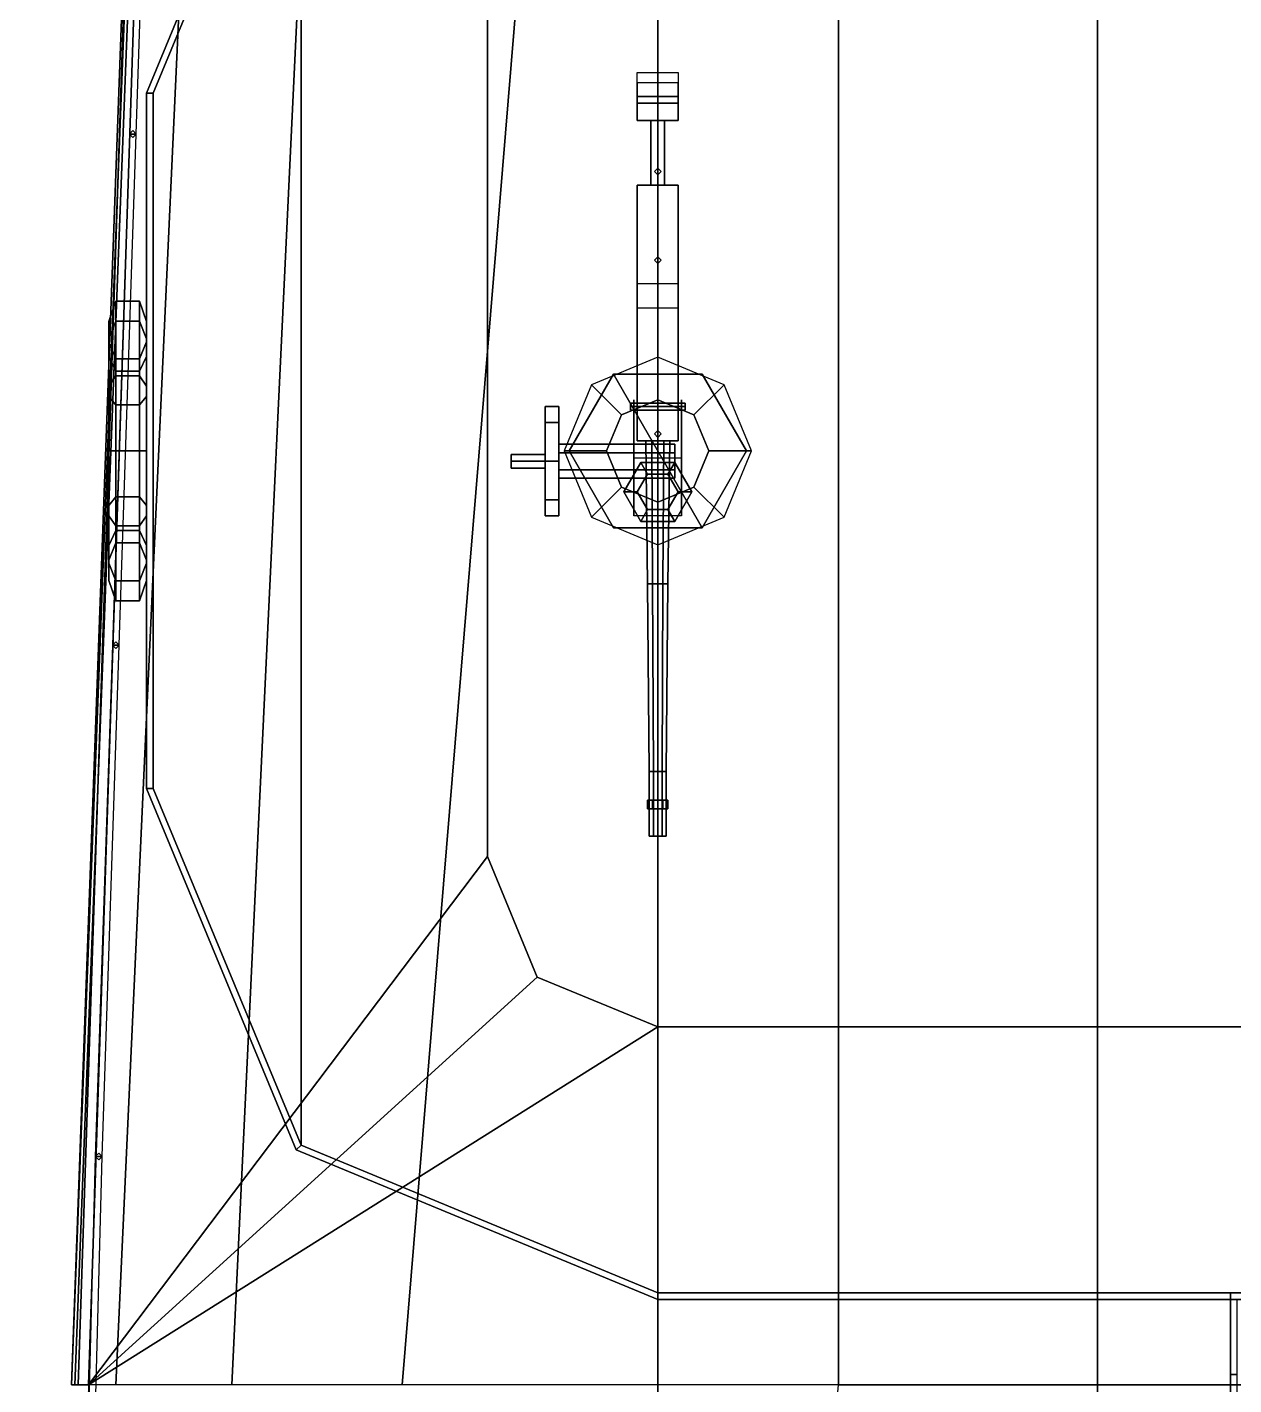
# Model space of a CAD drawing. Header units: millimetres. Extents: x -4 to 4, y -37.4 to 54.3.
# Drawn here: x -3.85 to -0.31, y 18.83 to 22.813 of the extents above; entities that cross this region are included whole.
import ezdxf

# ---------------------------------------------------------------- set-up
doc = ezdxf.new("R2010")
doc.units = ezdxf.units.MM
for name, color, linetype in [('gun', 1, 'Continuous'), ('lifebuoys', 1, 'Continuous'), ('railing', 6, 'Continuous'), ('sleeve', 5, 'Continuous'), ('superstructure', 3, 'Continuous'), ('turret', 2, 'Continuous')]:
    doc.layers.add(name, color=color, linetype=linetype)

msp = doc.modelspace()

# ---------------------------------------------------------------- linework, layer by layer
for points in [[(-3.5, 24.28), (-3.71, 18.83), (-3.72, 18.83, 0.61), (-3.51, 24.28, 0.61)], [(-3.51, 24.28, 0.61), (-3.72, 18.83, 0.61), (-3.72, 18.83, 1.22), (-3.52, 24.28, 1.22)], [(-3.52, 24.28, 1.22), (-3.72, 18.83, 1.22), (-3.7, 18.83, 1.65), (-3.52, 24.28, 1.65)], [(-3.34, 24.28, -0.61), (-3.59, 18.83, -0.61), (-3.71, 18.83), (-3.5, 24.28)], [(-3.52, 24.28, 1.65), (-3.7, 18.83, 1.65), (-3.67, 18.83, 1.71), (-3.49, 24.28, 1.71)], [(-2.99, 24.28, -0.97), (-3.25, 18.83, -1.23), (-3.59, 18.83, -0.61), (-3.34, 24.28, -0.61)], [(-2.3, 24.28, -1.36), (-2.75, 18.83, -1.58), (-3.25, 18.83, -1.23), (-2.99, 24.28, -0.97)], [(-1.47, 24.28, -1.64), (-1.47, 18.83, -2.05), (-2.75, 18.83, -1.58), (-2.3, 24.28, -1.36)], [(-0.71, 24.28, -1.81), (-0.71, 18.83, -2.23), (-1.47, 18.83, -2.05), (-1.47, 24.28, -1.64)], [(0, 24.28, -1.95), (0, 18.83, -2.38), (-0.71, 18.83, -2.23), (-0.71, 24.28, -1.81)], [(-1.47, 18.83, -2.05), (-0.71, 18.83, -2.23), (-0.71, 11.49, -2.42), (-2.15, 11.49, -2.05)], [(-0.71, 18.83, -2.23), (0, 18.83, -2.38), (0, 11.49, -2.62), (-0.71, 11.49, -2.42)]]:
    msp.add_3dface(points)
at = {"layer": 'gun'}
for points in [[(-2.015, 21.18, 5.334), (-2.03, 21.18, 5.36), (-2.035, 21.6, 5.36), (-2.0175, 21.6, 5.3297)], [(-2.03, 21.18, 5.36), (-2.015, 21.18, 5.386), (-2.0175, 21.6, 5.3903), (-2.035, 21.6, 5.36)], [(-1.985, 21.18, 5.334), (-2.015, 21.18, 5.334), (-2.0175, 21.6, 5.3297), (-1.9825, 21.6, 5.3297)], [(-2.015, 21.18, 5.386), (-1.985, 21.18, 5.386), (-1.9825, 21.6, 5.3903), (-2.0175, 21.6, 5.3903)], [(-1.97, 21.18, 5.36), (-1.985, 21.18, 5.334), (-1.9825, 21.6, 5.3297), (-1.965, 21.6, 5.36)], [(-1.985, 21.18, 5.386), (-1.97, 21.18, 5.36), (-1.965, 21.6, 5.36), (-1.9825, 21.6, 5.3903)], [(-2.015, 21.18, 5.386), (-2.03, 21.18, 5.36), (-2.025, 20.63, 5.36), (-2.0125, 20.63, 5.3817)], [(-2.03, 21.18, 5.36), (-2.015, 21.18, 5.334), (-2.0125, 20.63, 5.3383), (-2.025, 20.63, 5.36)], [(-1.985, 21.18, 5.386), (-2.015, 21.18, 5.386), (-2.0125, 20.63, 5.3817), (-1.9875, 20.63, 5.3817)], [(-2.015, 21.18, 5.334), (-1.985, 21.18, 5.334), (-1.9875, 20.63, 5.3383), (-2.0125, 20.63, 5.3383)], [(-1.97, 21.18, 5.36), (-1.985, 21.18, 5.386), (-1.9875, 20.63, 5.3817), (-1.975, 20.63, 5.36)], [(-1.985, 21.18, 5.334), (-1.97, 21.18, 5.36), (-1.975, 20.63, 5.36), (-1.9875, 20.63, 5.3383)], [(-2.0125, 20.44, 5.3383), (-2.025, 20.44, 5.36), (-2.025, 20.63, 5.36), (-2.0125, 20.63, 5.3383)], [(-2.025, 20.44, 5.36), (-2.0125, 20.44, 5.3817), (-2.0125, 20.63, 5.3817), (-2.025, 20.63, 5.36)], [(-1.9875, 20.44, 5.3383), (-2.0125, 20.44, 5.3383), (-2.0125, 20.63, 5.3383), (-1.9875, 20.63, 5.3383)], [(-2.0125, 20.44, 5.3817), (-1.9875, 20.44, 5.3817), (-1.9875, 20.63, 5.3817), (-2.0125, 20.63, 5.3817)], [(-1.975, 20.44, 5.36), (-1.9875, 20.44, 5.3383), (-1.9875, 20.63, 5.3383), (-1.975, 20.63, 5.36)], [(-1.9875, 20.44, 5.3817), (-1.975, 20.44, 5.36), (-1.975, 20.63, 5.36), (-1.9875, 20.63, 5.3817)], [(-2.03, 20.545, 5.36), (-1.97, 20.545, 5.36), (-1.985, 20.545, 5.334), (-2.015, 20.545, 5.334)], [(-2.015, 20.545, 5.386), (-1.985, 20.545, 5.386), (-1.97, 20.545, 5.36), (-2.03, 20.545, 5.36)], [(-2.015, 20.52, 5.334), (-2.03, 20.52, 5.36), (-2.03, 20.545, 5.36), (-2.015, 20.545, 5.334)], [(-2.03, 20.52, 5.36), (-2.015, 20.52, 5.386), (-2.015, 20.545, 5.386), (-2.03, 20.545, 5.36)], [(-2.03, 20.52, 5.36), (-1.97, 20.52, 5.36), (-1.985, 20.52, 5.386), (-2.015, 20.52, 5.386)], [(-2.015, 20.52, 5.334), (-1.985, 20.52, 5.334), (-1.97, 20.52, 5.36), (-2.03, 20.52, 5.36)], [(-1.985, 20.52, 5.334), (-2.015, 20.52, 5.334), (-2.015, 20.545, 5.334), (-1.985, 20.545, 5.334)], [(-2.015, 20.52, 5.386), (-1.985, 20.52, 5.386), (-1.985, 20.545, 5.386), (-2.015, 20.545, 5.386)], [(-1.97, 20.52, 5.36), (-1.985, 20.52, 5.334), (-1.985, 20.545, 5.334), (-1.97, 20.545, 5.36)], [(-1.985, 20.52, 5.386), (-1.97, 20.52, 5.36), (-1.97, 20.545, 5.36), (-1.985, 20.545, 5.386)], [(-2.0125, 20.44, 5.3383), (-1.9875, 20.44, 5.3383), (-1.975, 20.44, 5.36), (-2.025, 20.44, 5.36)], [(-2.025, 20.44, 5.36), (-1.975, 20.44, 5.36), (-1.9875, 20.44, 5.3817), (-2.0125, 20.44, 5.3817)]]:
    msp.add_3dface(points, dxfattribs=at)
at = {"layer": 'lifebuoys'}
for points in [[(-3.61, 21.95, 4.66), (-3.61, 21.8991, 4.85), (-3.59, 21.9511, 4.88), (-3.59, 22.01, 4.66)], [(-3.61, 21.8991, 4.47), (-3.61, 21.95, 4.66), (-3.59, 22.01, 4.66), (-3.59, 21.9511, 4.44)], [(-3.59, 22.01, 4.66), (-3.59, 21.9511, 4.88), (-3.52, 21.9511, 4.88), (-3.52, 22.01, 4.66)], [(-3.59, 21.9511, 4.44), (-3.59, 22.01, 4.66), (-3.52, 22.01, 4.66), (-3.52, 21.9511, 4.44)], [(-3.5, 21.8991, 4.85), (-3.5, 21.95, 4.66), (-3.52, 22.01, 4.66), (-3.52, 21.9511, 4.88)], [(-3.5, 21.95, 4.66), (-3.5, 21.8991, 4.47), (-3.52, 21.9511, 4.44), (-3.52, 22.01, 4.66)], [(-3.61, 21.76, 4.3309), (-3.61, 21.8991, 4.47), (-3.59, 21.9511, 4.44), (-3.59, 21.79, 4.2789)], [(-3.61, 21.8991, 4.85), (-3.61, 21.76, 4.9891), (-3.59, 21.79, 5.0411), (-3.59, 21.9511, 4.88)], [(-3.61, 21.89, 4.66), (-3.61, 21.8471, 4.82), (-3.61, 21.8991, 4.85), (-3.61, 21.95, 4.66)], [(-3.61, 21.8471, 4.5), (-3.61, 21.89, 4.66), (-3.61, 21.95, 4.66), (-3.61, 21.8991, 4.47)], [(-3.59, 21.79, 4.2789), (-3.59, 21.9511, 4.44), (-3.52, 21.9511, 4.44), (-3.52, 21.79, 4.2789)], [(-3.59, 21.9511, 4.88), (-3.59, 21.79, 5.0411), (-3.52, 21.79, 5.0411), (-3.52, 21.9511, 4.88)], [(-3.5, 21.8991, 4.47), (-3.5, 21.76, 4.3309), (-3.52, 21.79, 4.2789), (-3.52, 21.9511, 4.44)], [(-3.5, 21.76, 4.9891), (-3.5, 21.8991, 4.85), (-3.52, 21.9511, 4.88), (-3.52, 21.79, 5.0411)], [(-3.5, 21.8471, 4.82), (-3.5, 21.89, 4.66), (-3.5, 21.95, 4.66), (-3.5, 21.8991, 4.85)], [(-3.5, 21.89, 4.66), (-3.5, 21.8471, 4.5), (-3.5, 21.8991, 4.47), (-3.5, 21.95, 4.66)], [(-3.61, 21.73, 4.3829), (-3.61, 21.8471, 4.5), (-3.61, 21.8991, 4.47), (-3.61, 21.76, 4.3309)], [(-3.61, 21.8471, 4.82), (-3.61, 21.73, 4.9371), (-3.61, 21.76, 4.9891), (-3.61, 21.8991, 4.85)], [(-3.59, 21.84, 4.66), (-3.59, 21.8038, 4.795), (-3.61, 21.8471, 4.82), (-3.61, 21.89, 4.66)], [(-3.59, 21.8038, 4.525), (-3.59, 21.84, 4.66), (-3.61, 21.89, 4.66), (-3.61, 21.8471, 4.5)], [(-3.52, 21.8038, 4.795), (-3.52, 21.84, 4.66), (-3.5, 21.89, 4.66), (-3.5, 21.8471, 4.82)], [(-3.52, 21.84, 4.66), (-3.52, 21.8038, 4.525), (-3.5, 21.8471, 4.5), (-3.5, 21.89, 4.66)], [(-3.5, 21.8471, 4.5), (-3.5, 21.73, 4.3829), (-3.5, 21.76, 4.3309), (-3.5, 21.8991, 4.47)], [(-3.5, 21.73, 4.9371), (-3.5, 21.8471, 4.82), (-3.5, 21.8991, 4.85), (-3.5, 21.76, 4.9891)], [(-3.59, 21.705, 4.4262), (-3.59, 21.8038, 4.525), (-3.61, 21.8471, 4.5), (-3.61, 21.73, 4.3829)], [(-3.59, 21.8038, 4.795), (-3.59, 21.705, 4.8938), (-3.61, 21.73, 4.9371), (-3.61, 21.8471, 4.82)], [(-3.59, 21.8038, 4.795), (-3.59, 21.84, 4.66), (-3.52, 21.84, 4.66), (-3.52, 21.8038, 4.795)], [(-3.59, 21.84, 4.66), (-3.59, 21.8038, 4.525), (-3.52, 21.8038, 4.525), (-3.52, 21.84, 4.66)], [(-3.52, 21.8038, 4.525), (-3.52, 21.705, 4.4262), (-3.5, 21.73, 4.3829), (-3.5, 21.8471, 4.5)], [(-3.52, 21.705, 4.8938), (-3.52, 21.8038, 4.795), (-3.5, 21.8471, 4.82), (-3.5, 21.73, 4.9371)], [(-3.61, 21.57, 4.28), (-3.61, 21.76, 4.3309), (-3.59, 21.79, 4.2789), (-3.59, 21.57, 4.22)], [(-3.61, 21.76, 4.9891), (-3.61, 21.57, 5.04), (-3.59, 21.57, 5.1), (-3.59, 21.79, 5.0411)], [(-3.59, 21.8038, 4.525), (-3.59, 21.705, 4.4262), (-3.52, 21.705, 4.4262), (-3.52, 21.8038, 4.525)], [(-3.59, 21.705, 4.8938), (-3.59, 21.8038, 4.795), (-3.52, 21.8038, 4.795), (-3.52, 21.705, 4.8938)], [(-3.59, 21.57, 4.22), (-3.59, 21.79, 4.2789), (-3.52, 21.79, 4.2789), (-3.52, 21.57, 4.22)], [(-3.59, 21.79, 5.0411), (-3.59, 21.57, 5.1), (-3.52, 21.57, 5.1), (-3.52, 21.79, 5.0411)], [(-3.5, 21.76, 4.3309), (-3.5, 21.57, 4.28), (-3.52, 21.57, 4.22), (-3.52, 21.79, 4.2789)], [(-3.5, 21.57, 5.04), (-3.5, 21.76, 4.9891), (-3.52, 21.79, 5.0411), (-3.52, 21.57, 5.1)], [(-3.61, 21.57, 4.34), (-3.61, 21.73, 4.3829), (-3.61, 21.76, 4.3309), (-3.61, 21.57, 4.28)], [(-3.61, 21.73, 4.9371), (-3.61, 21.57, 4.98), (-3.61, 21.57, 5.04), (-3.61, 21.76, 4.9891)], [(-3.5, 21.73, 4.3829), (-3.5, 21.57, 4.34), (-3.5, 21.57, 4.28), (-3.5, 21.76, 4.3309)], [(-3.5, 21.57, 4.98), (-3.5, 21.73, 4.9371), (-3.5, 21.76, 4.9891), (-3.5, 21.57, 5.04)], [(-3.59, 21.57, 4.39), (-3.59, 21.705, 4.4262), (-3.61, 21.73, 4.3829), (-3.61, 21.57, 4.34)], [(-3.59, 21.705, 4.8938), (-3.59, 21.57, 4.93), (-3.61, 21.57, 4.98), (-3.61, 21.73, 4.9371)], [(-3.52, 21.705, 4.4262), (-3.52, 21.57, 4.39), (-3.5, 21.57, 4.34), (-3.5, 21.73, 4.3829)], [(-3.52, 21.57, 4.93), (-3.52, 21.705, 4.8938), (-3.5, 21.73, 4.9371), (-3.5, 21.57, 4.98)], [(-3.59, 21.705, 4.4262), (-3.59, 21.57, 4.39), (-3.52, 21.57, 4.39), (-3.52, 21.705, 4.4262)], [(-3.59, 21.57, 4.93), (-3.59, 21.705, 4.8938), (-3.52, 21.705, 4.8938), (-3.52, 21.57, 4.93)], [(-3.61, 21.38, 4.3309), (-3.61, 21.57, 4.28), (-3.59, 21.57, 4.22), (-3.59, 21.35, 4.2789)], [(-3.59, 21.435, 4.4262), (-3.59, 21.57, 4.39), (-3.61, 21.57, 4.34), (-3.61, 21.41, 4.3829)], [(-3.61, 21.41, 4.3829), (-3.61, 21.57, 4.34), (-3.61, 21.57, 4.28), (-3.61, 21.38, 4.3309)], [(-3.61, 21.57, 5.04), (-3.61, 21.38, 4.9891), (-3.59, 21.35, 5.0411), (-3.59, 21.57, 5.1)], [(-3.59, 21.57, 4.93), (-3.59, 21.435, 4.8938), (-3.61, 21.41, 4.9371), (-3.61, 21.57, 4.98)], [(-3.61, 21.57, 4.98), (-3.61, 21.41, 4.9371), (-3.61, 21.38, 4.9891), (-3.61, 21.57, 5.04)], [(-3.59, 21.35, 4.2789), (-3.59, 21.57, 4.22), (-3.52, 21.57, 4.22), (-3.52, 21.35, 4.2789)], [(-3.59, 21.57, 4.39), (-3.59, 21.435, 4.4262), (-3.52, 21.435, 4.4262), (-3.52, 21.57, 4.39)], [(-3.59, 21.57, 5.1), (-3.59, 21.35, 5.0411), (-3.52, 21.35, 5.0411), (-3.52, 21.57, 5.1)], [(-3.59, 21.435, 4.8938), (-3.59, 21.57, 4.93), (-3.52, 21.57, 4.93), (-3.52, 21.435, 4.8938)], [(-3.52, 21.57, 4.39), (-3.52, 21.435, 4.4262), (-3.5, 21.41, 4.3829), (-3.5, 21.57, 4.34)], [(-3.5, 21.57, 4.28), (-3.5, 21.38, 4.3309), (-3.52, 21.35, 4.2789), (-3.52, 21.57, 4.22)], [(-3.52, 21.435, 4.8938), (-3.52, 21.57, 4.93), (-3.5, 21.57, 4.98), (-3.5, 21.41, 4.9371)], [(-3.5, 21.38, 4.9891), (-3.5, 21.57, 5.04), (-3.52, 21.57, 5.1), (-3.52, 21.35, 5.0411)], [(-3.5, 21.57, 4.34), (-3.5, 21.41, 4.3829), (-3.5, 21.38, 4.3309), (-3.5, 21.57, 4.28)], [(-3.5, 21.41, 4.9371), (-3.5, 21.57, 4.98), (-3.5, 21.57, 5.04), (-3.5, 21.38, 4.9891)], [(-3.59, 21.3362, 4.525), (-3.59, 21.435, 4.4262), (-3.61, 21.41, 4.3829), (-3.61, 21.2929, 4.5)], [(-3.59, 21.435, 4.8938), (-3.59, 21.3362, 4.795), (-3.61, 21.2929, 4.82), (-3.61, 21.41, 4.9371)], [(-3.59, 21.435, 4.4262), (-3.59, 21.3362, 4.525), (-3.52, 21.3362, 4.525), (-3.52, 21.435, 4.4262)], [(-3.59, 21.3362, 4.795), (-3.59, 21.435, 4.8938), (-3.52, 21.435, 4.8938), (-3.52, 21.3362, 4.795)], [(-3.52, 21.435, 4.4262), (-3.52, 21.3362, 4.525), (-3.5, 21.2929, 4.5), (-3.5, 21.41, 4.3829)], [(-3.52, 21.3362, 4.795), (-3.52, 21.435, 4.8938), (-3.5, 21.41, 4.9371), (-3.5, 21.2929, 4.82)], [(-3.61, 21.2929, 4.5), (-3.61, 21.41, 4.3829), (-3.61, 21.38, 4.3309), (-3.61, 21.2409, 4.47)], [(-3.61, 21.41, 4.9371), (-3.61, 21.2929, 4.82), (-3.61, 21.2409, 4.85), (-3.61, 21.38, 4.9891)], [(-3.5, 21.41, 4.3829), (-3.5, 21.2929, 4.5), (-3.5, 21.2409, 4.47), (-3.5, 21.38, 4.3309)], [(-3.5, 21.2929, 4.82), (-3.5, 21.41, 4.9371), (-3.5, 21.38, 4.9891), (-3.5, 21.2409, 4.85)], [(-3.61, 21.2409, 4.47), (-3.61, 21.38, 4.3309), (-3.59, 21.35, 4.2789), (-3.59, 21.1889, 4.44)], [(-3.61, 21.38, 4.9891), (-3.61, 21.2409, 4.85), (-3.59, 21.1889, 4.88), (-3.59, 21.35, 5.0411)], [(-3.5, 21.38, 4.3309), (-3.5, 21.2409, 4.47), (-3.52, 21.1889, 4.44), (-3.52, 21.35, 4.2789)], [(-3.5, 21.2409, 4.85), (-3.5, 21.38, 4.9891), (-3.52, 21.35, 5.0411), (-3.52, 21.1889, 4.88)], [(-3.59, 21.3362, 4.795), (-3.59, 21.3, 4.66), (-3.61, 21.25, 4.66), (-3.61, 21.2929, 4.82)], [(-3.59, 21.3, 4.66), (-3.59, 21.3362, 4.525), (-3.61, 21.2929, 4.5), (-3.61, 21.25, 4.66)], [(-3.59, 21.1889, 4.44), (-3.59, 21.35, 4.2789), (-3.52, 21.35, 4.2789), (-3.52, 21.1889, 4.44)], [(-3.59, 21.35, 5.0411), (-3.59, 21.1889, 4.88), (-3.52, 21.1889, 4.88), (-3.52, 21.35, 5.0411)], [(-3.59, 21.3, 4.66), (-3.59, 21.3362, 4.795), (-3.52, 21.3362, 4.795), (-3.52, 21.3, 4.66)], [(-3.59, 21.3362, 4.525), (-3.59, 21.3, 4.66), (-3.52, 21.3, 4.66), (-3.52, 21.3362, 4.525)], [(-3.52, 21.3, 4.66), (-3.52, 21.3362, 4.795), (-3.5, 21.2929, 4.82), (-3.5, 21.25, 4.66)], [(-3.52, 21.3362, 4.525), (-3.52, 21.3, 4.66), (-3.5, 21.25, 4.66), (-3.5, 21.2929, 4.5)], [(-3.61, 21.2929, 4.82), (-3.61, 21.25, 4.66), (-3.61, 21.19, 4.66), (-3.61, 21.2409, 4.85)], [(-3.61, 21.25, 4.66), (-3.61, 21.2929, 4.5), (-3.61, 21.2409, 4.47), (-3.61, 21.19, 4.66)], [(-3.5, 21.25, 4.66), (-3.5, 21.2929, 4.82), (-3.5, 21.2409, 4.85), (-3.5, 21.19, 4.66)], [(-3.5, 21.2929, 4.5), (-3.5, 21.25, 4.66), (-3.5, 21.19, 4.66), (-3.5, 21.2409, 4.47)], [(-3.61, 21.2409, 4.85), (-3.61, 21.19, 4.66), (-3.59, 21.13, 4.66), (-3.59, 21.1889, 4.88)], [(-3.61, 21.19, 4.66), (-3.61, 21.2409, 4.47), (-3.59, 21.1889, 4.44), (-3.59, 21.13, 4.66)], [(-3.5, 21.19, 4.66), (-3.5, 21.2409, 4.85), (-3.52, 21.1889, 4.88), (-3.52, 21.13, 4.66)], [(-3.5, 21.2409, 4.47), (-3.5, 21.19, 4.66), (-3.52, 21.13, 4.66), (-3.52, 21.1889, 4.44)], [(-3.59, 21.1889, 4.88), (-3.59, 21.13, 4.66), (-3.52, 21.13, 4.66), (-3.52, 21.1889, 4.88)], [(-3.59, 21.13, 4.66), (-3.59, 21.1889, 4.44), (-3.52, 21.1889, 4.44), (-3.52, 21.13, 4.66)]]:
    msp.add_3dface(points, dxfattribs=at)
at = {"layer": 'railing'}
for points in [[(-3.53, 22.5, 2.71), (-3.48, 24, 2.71), (-3.5, 24, 2.71), (-3.55, 22.5, 2.71)], [(-3.53, 22.5, 2.21), (-3.48, 24, 2.21), (-3.5, 24, 2.21), (-3.55, 22.5, 2.21)], [(-3.54, 22.51, 1.71), (-3.55, 22.5, 1.71), (-3.55, 22.5, 2.71), (-3.54, 22.51, 2.71)], [(-3.53, 22.5, 1.71), (-3.54, 22.51, 1.71), (-3.54, 22.51, 2.71), (-3.53, 22.5, 2.71)], [(-3.58, 21, 2.71), (-3.53, 22.5, 2.71), (-3.55, 22.5, 2.71), (-3.6, 21, 2.71)], [(-3.58, 21, 2.21), (-3.53, 22.5, 2.21), (-3.55, 22.5, 2.21), (-3.6, 21, 2.21)], [(-3.55, 22.5, 1.71), (-3.54, 22.49, 1.71), (-3.54, 22.49, 2.71), (-3.55, 22.5, 2.71)], [(-3.54, 22.49, 1.71), (-3.53, 22.5, 1.71), (-3.53, 22.5, 2.71), (-3.54, 22.49, 2.71)], [(-3.63, 19.5, 2.71), (-3.58, 21, 2.71), (-3.6, 21, 2.71), (-3.65, 19.5, 2.71)], [(-3.63, 19.5, 2.21), (-3.58, 21, 2.21), (-3.6, 21, 2.21), (-3.65, 19.5, 2.21)], [(-3.59, 21.01, 1.71), (-3.6, 21, 1.71), (-3.6, 21, 2.71), (-3.59, 21.01, 2.71)], [(-3.6, 21, 1.71), (-3.59, 20.99, 1.71), (-3.59, 20.99, 2.71), (-3.6, 21, 2.71)], [(-3.58, 21, 1.71), (-3.59, 21.01, 1.71), (-3.59, 21.01, 2.71), (-3.58, 21, 2.71)], [(-3.59, 20.99, 1.71), (-3.58, 21, 1.71), (-3.58, 21, 2.71), (-3.59, 20.99, 2.71)], [(-3.67, 17.99, 2.71), (-3.63, 19.5, 2.71), (-3.65, 19.5, 2.71), (-3.69, 17.99, 2.71)], [(-3.67, 17.99, 2.21), (-3.63, 19.5, 2.21), (-3.65, 19.5, 2.21), (-3.69, 17.99, 2.21)], [(-3.64, 19.51, 1.71), (-3.65, 19.5, 1.71), (-3.65, 19.5, 2.71), (-3.64, 19.51, 2.71)], [(-3.65, 19.5, 1.71), (-3.64, 19.49, 1.71), (-3.64, 19.49, 2.71), (-3.65, 19.5, 2.71)], [(-3.63, 19.5, 1.71), (-3.64, 19.51, 1.71), (-3.64, 19.51, 2.71), (-3.63, 19.5, 2.71)], [(-3.64, 19.49, 1.71), (-3.63, 19.5, 1.71), (-3.63, 19.5, 2.71), (-3.64, 19.49, 2.71)]]:
    msp.add_3dface(points, dxfattribs=at)
at = {"layer": 'sleeve'}
for points in [[(-1.94, 22.68, 5.45), (-1.94, 22.61, 5.45), (-2.06, 22.61, 5.45), (-2.06, 22.68, 5.45)], [(-1.94, 22.59, 5.23), (-1.94, 22.65, 5.2), (-2.06, 22.65, 5.2), (-2.06, 22.59, 5.23)], [(-1.94, 22.61, 5.45), (-1.94, 22.54, 5.38), (-2.06, 22.54, 5.38), (-2.06, 22.61, 5.45)], [(-1.94, 22.54, 5.3), (-1.94, 22.59, 5.23), (-2.06, 22.59, 5.23), (-2.06, 22.54, 5.3)], [(-1.94, 22.54, 5.38), (-1.94, 22.54, 5.3), (-2.06, 22.54, 5.3), (-2.06, 22.54, 5.38)], [(-2, 22.35, 5.33), (-2.02, 22.35, 5.35), (-2.02, 22.54, 5.35), (-2, 22.54, 5.33)], [(-2.02, 22.35, 5.35), (-2, 22.35, 5.37), (-2, 22.54, 5.37), (-2.02, 22.54, 5.35)], [(-1.98, 22.35, 5.35), (-2, 22.35, 5.33), (-2, 22.54, 5.33), (-1.98, 22.54, 5.35)], [(-2, 22.35, 5.37), (-1.98, 22.35, 5.35), (-1.98, 22.54, 5.35), (-2, 22.54, 5.37)], [(-2, 22.38, 5.28), (-2.01, 22.39, 5.28), (-2, 22.4, 5.28), (-1.99, 22.39, 5.28)], [(-1.99, 22.39, 5.48), (-2, 22.4, 5.48), (-2.01, 22.39, 5.48), (-2, 22.38, 5.48)], [(-2, 22.4, 5.28), (-2.01, 22.39, 5.28), (-2.01, 22.39, 5.48), (-2, 22.4, 5.48)], [(-2.01, 22.39, 5.28), (-2, 22.38, 5.28), (-2, 22.38, 5.48), (-2.01, 22.39, 5.48)], [(-1.99, 22.39, 5.28), (-2, 22.4, 5.28), (-2, 22.4, 5.48), (-1.99, 22.39, 5.48)], [(-2, 22.38, 5.28), (-1.99, 22.39, 5.28), (-1.99, 22.39, 5.48), (-2, 22.38, 5.48)], [(-2.06, 21.69, 5.28), (-2.06, 22.35, 5.28), (-1.94, 22.35, 5.28), (-1.94, 21.69, 5.28)], [(-1.94, 21.69, 5.43), (-1.94, 22.35, 5.43), (-2.06, 22.35, 5.43), (-2.06, 21.69, 5.43)], [(-1.94, 22.35, 5.43), (-1.94, 22.35, 5.28), (-2.06, 22.35, 5.28), (-2.06, 22.35, 5.43)], [(-2.06, 22.35, 5.43), (-2.06, 22.35, 5.28), (-2.06, 21.69, 5.28), (-2.06, 21.69, 5.43)], [(-1.94, 21.69, 5.28), (-1.94, 22.35, 5.28), (-1.94, 22.35, 5.43), (-1.94, 21.69, 5.43)], [(-1.99, 22.13, 5.6), (-2, 22.14, 5.6), (-2.01, 22.13, 5.6), (-2, 22.12, 5.6)], [(-2, 22.14, 5.43), (-2.01, 22.13, 5.43), (-2.01, 22.13, 5.6), (-2, 22.14, 5.6)], [(-2.01, 22.13, 5.43), (-2, 22.12, 5.43), (-2, 22.12, 5.6), (-2.01, 22.13, 5.6)], [(-1.99, 22.13, 5.43), (-2, 22.14, 5.43), (-2, 22.14, 5.6), (-1.99, 22.13, 5.6)], [(-2, 22.12, 5.43), (-1.99, 22.13, 5.43), (-1.99, 22.13, 5.6), (-2, 22.12, 5.6)], [(-1.94, 21.99, 5.43), (-1.94, 22.06, 5.55), (-2.06, 22.06, 5.55), (-2.06, 21.99, 5.43)], [(-2.08, 21.7, 5.35), (-2.08, 21.69, 5.36), (-2.08, 21.7, 5.37), (-2.08, 21.71, 5.36)], [(-2.08, 21.7, 5.35), (-2.08, 21.71, 5.36), (-1.92, 21.71, 5.36), (-1.92, 21.7, 5.35)], [(-2.08, 21.71, 5.36), (-2.08, 21.7, 5.37), (-1.92, 21.7, 5.37), (-1.92, 21.71, 5.36)], [(-2.08, 21.69, 5.36), (-2.08, 21.7, 5.35), (-1.92, 21.7, 5.35), (-1.92, 21.69, 5.36)], [(-2.08, 21.7, 5.37), (-2.08, 21.69, 5.36), (-1.92, 21.69, 5.36), (-1.92, 21.7, 5.37)], [(-2.06, 21.6, 5.33), (-2.06, 21.69, 5.28), (-1.94, 21.69, 5.28), (-1.94, 21.6, 5.33)], [(-2.06, 21.69, 5.43), (-2.06, 21.69, 5.28), (-2.06, 21.6, 5.33), (-2.06, 21.6, 5.39)], [(-1.94, 21.6, 5.39), (-1.94, 21.69, 5.43), (-2.06, 21.69, 5.43), (-2.06, 21.6, 5.39)], [(-1.94, 21.6, 5.33), (-1.94, 21.69, 5.28), (-1.94, 21.69, 5.43), (-1.94, 21.6, 5.39)], [(-1.92, 21.71, 5.36), (-1.92, 21.7, 5.37), (-1.92, 21.69, 5.36), (-1.92, 21.7, 5.35)], [(-2.06, 21.6, 5.39), (-2.06, 21.6, 5.33), (-1.94, 21.6, 5.33), (-1.94, 21.6, 5.39)], [(-1.99, 21.62, 5.53), (-2, 21.63, 5.53), (-2.01, 21.62, 5.53), (-2, 21.61, 5.53)], [(-2, 21.63, 5.4), (-2.01, 21.62, 5.39), (-2.01, 21.62, 5.53), (-2, 21.63, 5.53)], [(-2.01, 21.62, 5.39), (-2, 21.61, 5.39), (-2, 21.61, 5.53), (-2.01, 21.62, 5.53)], [(-1.99, 21.62, 5.39), (-2, 21.63, 5.4), (-2, 21.63, 5.53), (-1.99, 21.62, 5.53)], [(-2, 21.61, 5.39), (-1.99, 21.62, 5.39), (-1.99, 21.62, 5.53), (-2, 21.61, 5.53)]]:
    msp.add_3dface(points, dxfattribs=at)
at = {"layer": 'superstructure'}
for points in [[(-3.49, 24.28, 1.71), (-3.67, 18.83, 1.71), (-2.5, 20.38, 1.71), (-2.5, 22.98, 1.71)], [(-2, 19.1, 4.11), (-2, 24.1, 4.11), (-3.0465, 23.6665, 4.11), (-3.0465, 19.5335, 4.11)], [(2, 19.1, 4.11), (2, 24.1, 4.11), (-2, 24.1, 4.11), (-2, 19.1, 4.11)], [(-3.0607, 23.6807, 4.09), (-3.5, 22.62, 4.09), (-3.5, 22.62, 5.27), (-3.0607, 23.6807, 5.27)], [(-3.0607, 23.6807, 5.27), (-3.5, 22.62, 5.27), (-3.48, 22.62, 5.27), (-3.0465, 23.6665, 5.27)], [(-3.48, 22.62, 4.11), (-3.0465, 23.6665, 4.11), (-3.0465, 23.6665, 5.27), (-3.48, 22.62, 5.27)], [(-3.0465, 19.5335, 4.11), (-3.0465, 23.6665, 4.11), (-3.48, 22.62, 4.11), (-3.48, 20.58, 4.11)], [(-2.5, 22.98, 1.71), (-2.5, 20.38, 1.71), (-2.5, 20.38, 4.09), (-2.5, 22.98, 4.09)], [(-3.5, 22.62, 4.09), (-3.5, 20.58, 4.09), (-3.5, 20.58, 5.27), (-3.5, 22.62, 5.27)], [(-3.5, 22.62, 5.27), (-3.5, 20.58, 5.27), (-3.48, 20.58, 5.27), (-3.48, 22.62, 5.27)], [(-3.48, 20.58, 4.11), (-3.48, 22.62, 4.11), (-3.48, 22.62, 5.27), (-3.48, 20.58, 5.27)], [(-2, 21.845, 4.11), (-2.1945, 21.7645, 4.11), (-2.1061, 21.6761, 4.94), (-2, 21.72, 4.94)], [(-1.8055, 21.7645, 4.11), (-2, 21.845, 4.11), (-2, 21.72, 4.94), (-1.8939, 21.6761, 4.94)], [(-2.1945, 21.7645, 4.11), (-2.275, 21.57, 4.11), (-2.15, 21.57, 4.94), (-2.1061, 21.6761, 4.94)], [(-1.725, 21.57, 4.11), (-1.8055, 21.7645, 4.11), (-1.8939, 21.6761, 4.94), (-1.85, 21.57, 4.94)], [(-2, 21.72, 4.94), (-2.1061, 21.6761, 4.94), (-2.1061, 21.6761, 4.99), (-2, 21.72, 4.99)], [(-1.8939, 21.6761, 4.94), (-2, 21.72, 4.94), (-2, 21.72, 4.99), (-1.8939, 21.6761, 4.99)], [(-2.1061, 21.6761, 4.94), (-2.15, 21.57, 4.94), (-2.15, 21.57, 4.99), (-2.1061, 21.6761, 4.99)], [(-1.85, 21.57, 4.94), (-1.8939, 21.6761, 4.94), (-1.8939, 21.6761, 4.99), (-1.85, 21.57, 4.99)], [(-2.275, 21.57, 4.11), (-2.1945, 21.3755, 4.11), (-2.1061, 21.4639, 4.94), (-2.15, 21.57, 4.94)], [(-2.15, 21.57, 4.94), (-2.1061, 21.4639, 4.94), (-2.1061, 21.4639, 4.99), (-2.15, 21.57, 4.99)], [(-1.8055, 21.3755, 4.11), (-1.725, 21.57, 4.11), (-1.85, 21.57, 4.94), (-1.8939, 21.4639, 4.94)], [(-1.8939, 21.4639, 4.94), (-1.85, 21.57, 4.94), (-1.85, 21.57, 4.99), (-1.8939, 21.4639, 4.99)], [(-2.1945, 21.3755, 4.11), (-2, 21.295, 4.11), (-2, 21.42, 4.94), (-2.1061, 21.4639, 4.94)], [(-2.1061, 21.4639, 4.94), (-2, 21.42, 4.94), (-2, 21.42, 4.99), (-2.1061, 21.4639, 4.99)], [(-2, 21.295, 4.11), (-1.8055, 21.3755, 4.11), (-1.8939, 21.4639, 4.94), (-2, 21.42, 4.94)], [(-2, 21.42, 4.94), (-1.8939, 21.4639, 4.94), (-1.8939, 21.4639, 4.99), (-2, 21.42, 4.99)], [(-3.5, 20.58, 4.09), (-3.0607, 19.5193, 4.09), (-3.0607, 19.5193, 5.27), (-3.5, 20.58, 5.27)], [(-3.5, 20.58, 5.27), (-3.0607, 19.5193, 5.27), (-3.0465, 19.5335, 5.27), (-3.48, 20.58, 5.27)], [(-3.0465, 19.5335, 4.11), (-3.48, 20.58, 4.11), (-3.48, 20.58, 5.27), (-3.0465, 19.5335, 5.27)], [(-3.67, 18.83, 1.71), (-3.67, 18.83, 1.71), (-2.3536, 20.0264, 1.71), (-2.5, 20.38, 1.71)], [(-2.5, 20.38, 1.71), (-2.3536, 20.0264, 1.71), (-2.3536, 20.0264, 4.09), (-2.5, 20.38, 4.09)], [(-3.67, 18.83, 1.71), (-3.67, 18.83, 1.71), (-2, 19.88, 1.71), (-2.3536, 20.0264, 1.71)], [(-2.3536, 20.0264, 1.71), (-2, 19.88, 1.71), (-2, 19.88, 4.09), (-2.3536, 20.0264, 4.09)], [(-3.67, 18.83, 1.71), (-3.85, 11.49, 1.71), (-2, -9.98, 1.71), (-2, 19.88, 1.71)], [(-2, 19.88, 1.71), (-2, -9.98, 1.71), (-2, -9.98, 2.81), (-2, 19.88, 2.81)], [(2, 19.88, 2.81), (2, 19.88, 1.71), (-2, 19.88, 1.71), (-2, 19.88, 2.81)], [(-2, 19.88, 2.81), (-2, -9.98, 2.81), (2, -9.98, 2.81), (2, 19.88, 2.81)], [(-2, 19.88, 2.81), (2, 19.88, 2.81), (2, 19.88, 4.09), (-2, 19.88, 4.09)], [(-3.0607, 19.5193, 5.27), (-2, 19.08, 5.27), (-2, 19.1, 5.27), (-3.0465, 19.5335, 5.27)], [(-3.0607, 19.5193, 4.09), (-2, 19.08, 4.09), (-2, 19.08, 5.27), (-3.0607, 19.5193, 5.27)], [(-2, 19.1, 4.11), (-3.0465, 19.5335, 4.11), (-3.0465, 19.5335, 5.27), (-2, 19.1, 5.27)], [(-0.32, 19.1, 4.11), (-2, 19.1, 4.11), (-2, 19.1, 5.27), (-0.32, 19.1, 5.27)], [(-2, 19.08, 5.27), (-0.32, 19.08, 5.27), (-0.32, 19.1, 5.27), (-2, 19.1, 5.27)], [(-0.32, 19.08, 5.27), (-0.32, 19.08, 4.11), (-0.32, 19.1, 4.11), (-0.32, 19.1, 5.27)], [(-0.32, 19.08, 4.11), (0.32, 19.08, 4.11), (0.32, 19.1, 4.11), (-0.32, 19.1, 4.11)], [(-2, 19.08, 4.09), (-0.32, 19.08, 4.11), (-0.32, 19.08, 5.27), (-2, 19.08, 5.27)], [(-2, 19.08, 4.09), (2, 19.08, 4.09), (0.32, 19.08, 4.11), (-0.32, 19.08, 4.11)], [(-0.32, 19.08, 4.09), (-0.32, 18.3679, 2.81), (-0.32, 18.1479, 2.81), (-0.32, 18.86, 4.09)], [(-0.3, 18.86, 4.09), (-0.3, 19.08, 4.09), (-0.32, 19.08, 4.09), (-0.32, 18.86, 4.09)], [(-0.32, 18.86, 4.09), (-0.32, 18.1479, 2.81), (-0.3, 18.1479, 2.81), (-0.3, 18.86, 4.09)]]:
    msp.add_3dface(points, dxfattribs=at)
at = {"layer": 'turret'}
for points in [[(-2.13, 21.7952, 4.99), (-1.87, 21.3448, 4.99), (-2.13, 21.3448, 4.99), (-2.26, 21.57, 4.99)], [(-1.87, 21.3448, 5.03), (-2.13, 21.7952, 5.03), (-2.26, 21.57, 5.03), (-2.13, 21.3448, 5.03)], [(-2.13, 21.7952, 4.99), (-2.26, 21.57, 4.99), (-2.26, 21.57, 5.03), (-2.13, 21.7952, 5.03)], [(-1.87, 21.7952, 4.99), (-1.74, 21.57, 4.99), (-1.87, 21.3448, 4.99), (-2.13, 21.7952, 4.99)], [(-1.74, 21.57, 5.03), (-1.87, 21.7952, 5.03), (-2.13, 21.7952, 5.03), (-1.87, 21.3448, 5.03)], [(-1.87, 21.7952, 4.99), (-2.13, 21.7952, 4.99), (-2.13, 21.7952, 5.03), (-1.87, 21.7952, 5.03)], [(-1.74, 21.57, 4.99), (-1.87, 21.7952, 4.99), (-1.87, 21.7952, 5.03), (-1.74, 21.57, 5.03)], [(-2.07, 21.72, 5.34), (-2.07, 21.65, 5.33), (-2.07, 21.65, 5.36), (-2.07, 21.7, 5.39)], [(-1.93, 21.72, 5.34), (-1.93, 21.65, 5.33), (-1.93, 21.65, 5.36), (-1.93, 21.7, 5.39)], [(-2.29, 21.6531, 5.1831), (-2.29, 21.7, 5.07), (-2.33, 21.7, 5.07), (-2.33, 21.6531, 5.1831)], [(-2.33, 21.7, 5.07), (-2.33, 21.4269, 4.9569), (-2.33, 21.38, 5.07), (-2.33, 21.6531, 5.1831)], [(-2.33, 21.6531, 4.9569), (-2.33, 21.54, 4.91), (-2.33, 21.4269, 4.9569), (-2.33, 21.7, 5.07)], [(-2.29, 21.7, 5.07), (-2.29, 21.6531, 4.9569), (-2.33, 21.6531, 4.9569), (-2.33, 21.7, 5.07)], [(-2.29, 21.6531, 5.1831), (-2.29, 21.38, 5.07), (-2.29, 21.4269, 4.9569), (-2.29, 21.7, 5.07)], [(-2.29, 21.7, 5.07), (-2.29, 21.4269, 4.9569), (-2.29, 21.54, 4.91), (-2.29, 21.6531, 4.9569)], [(-2.29, 21.6531, 4.9569), (-2.29, 21.54, 4.91), (-2.33, 21.54, 4.91), (-2.33, 21.6531, 4.9569)], [(-2.33, 21.6531, 5.1831), (-2.33, 21.38, 5.07), (-2.33, 21.4269, 5.1831), (-2.33, 21.54, 5.23)], [(-2.29, 21.54, 5.23), (-2.29, 21.6531, 5.1831), (-2.33, 21.6531, 5.1831), (-2.33, 21.54, 5.23)], [(-2.29, 21.54, 5.23), (-2.29, 21.4269, 5.1831), (-2.29, 21.38, 5.07), (-2.29, 21.6531, 5.1831)], [(-2.07, 21.65, 5.27), (-2.07, 21.61, 5.22), (-2.07, 21.57, 5.27), (-2.07, 21.6, 5.34)], [(-2.07, 21.65, 5.33), (-2.07, 21.65, 5.27), (-2.07, 21.6, 5.34), (-2.07, 21.65, 5.36)], [(-1.93, 21.65, 5.27), (-1.93, 21.61, 5.22), (-1.93, 21.57, 5.27), (-1.93, 21.6, 5.34)], [(-1.93, 21.65, 5.33), (-1.93, 21.65, 5.27), (-1.93, 21.6, 5.34), (-1.93, 21.65, 5.36)], [(-2.07, 21.61, 5.22), (-2.07, 21.55, 5.18), (-2.07, 21.53, 5.25), (-2.07, 21.57, 5.27)], [(-1.93, 21.61, 5.22), (-1.93, 21.55, 5.18), (-1.93, 21.53, 5.25), (-1.93, 21.57, 5.27)], [(-2.43, 21.56, 4.95), (-2.43, 21.54, 4.93), (-2.43, 21.52, 4.95), (-2.43, 21.54, 4.97)], [(-2.33, 21.54, 4.97), (-2.33, 21.56, 4.95), (-2.43, 21.56, 4.95), (-2.43, 21.54, 4.97)], [(-2.33, 21.56, 4.95), (-2.33, 21.54, 4.93), (-2.43, 21.54, 4.93), (-2.43, 21.56, 4.95)], [(-1.95, 21.59, 5.07), (-1.95, 21.565, 5.0267), (-2.29, 21.565, 5.0267), (-2.29, 21.59, 5.07)], [(-1.95, 21.565, 5.1133), (-1.95, 21.59, 5.07), (-2.29, 21.59, 5.07), (-2.29, 21.565, 5.1133)], [(-1.95, 21.565, 5.0267), (-1.95, 21.515, 5.0267), (-2.29, 21.515, 5.0267), (-2.29, 21.565, 5.0267)], [(-1.95, 21.515, 5.1133), (-1.95, 21.565, 5.1133), (-2.29, 21.565, 5.1133), (-2.29, 21.515, 5.1133)], [(-2.26, 21.57, 4.99), (-2.13, 21.3448, 4.99), (-2.13, 21.3448, 5.03), (-2.26, 21.57, 5.03)], [(-1.95, 21.565, 5.1133), (-1.95, 21.515, 5.0267), (-1.95, 21.565, 5.0267), (-1.95, 21.59, 5.07)], [(-1.95, 21.515, 5.1133), (-1.95, 21.49, 5.07), (-1.95, 21.515, 5.0267), (-1.95, 21.565, 5.1133)], [(-1.87, 21.3448, 4.99), (-1.74, 21.57, 4.99), (-1.74, 21.57, 5.03), (-1.87, 21.3448, 5.03)], [(-2.33, 21.52, 4.95), (-2.33, 21.54, 4.97), (-2.43, 21.54, 4.97), (-2.43, 21.52, 4.95)], [(-2.33, 21.54, 4.93), (-2.33, 21.52, 4.95), (-2.43, 21.52, 4.95), (-2.43, 21.54, 4.93)], [(-2.29, 21.54, 4.91), (-2.29, 21.4269, 4.9569), (-2.33, 21.4269, 4.9569), (-2.33, 21.54, 4.91)], [(-2.29, 21.4269, 5.1831), (-2.29, 21.54, 5.23), (-2.33, 21.54, 5.23), (-2.33, 21.4269, 5.1831)], [(-1.95, 21.515, 5.0267), (-1.95, 21.49, 5.07), (-2.29, 21.49, 5.07), (-2.29, 21.515, 5.0267)], [(-1.95, 21.49, 5.07), (-1.95, 21.515, 5.1133), (-2.29, 21.515, 5.1133), (-2.29, 21.49, 5.07)], [(-2.05, 21.5366, 5.03), (-2.1, 21.45, 5.03), (-2.1, 21.45, 5.12), (-2.05, 21.5366, 5.12)], [(-2.06, 21.45, 5.16), (-2.03, 21.502, 5.16), (-2.05, 21.5366, 5.12), (-2.1, 21.45, 5.12)], [(-2.07, 21.55, 5.18), (-2.07, 21.38, 5.18), (-2.07, 21.38, 5.21), (-2.07, 21.53, 5.25)], [(-1.93, 21.55, 5.18), (-1.93, 21.38, 5.18), (-2.07, 21.38, 5.18), (-2.07, 21.55, 5.18)], [(-1.95, 21.5366, 5.03), (-2.05, 21.5366, 5.03), (-2.05, 21.5366, 5.12), (-1.95, 21.5366, 5.12)], [(-2.03, 21.502, 5.16), (-1.97, 21.502, 5.16), (-1.95, 21.5366, 5.12), (-2.05, 21.5366, 5.12)], [(-1.97, 21.502, 5.16), (-1.94, 21.45, 5.16), (-1.9, 21.45, 5.12), (-1.95, 21.5366, 5.12)], [(-1.9, 21.45, 5.03), (-1.95, 21.5366, 5.03), (-1.95, 21.5366, 5.12), (-1.9, 21.45, 5.12)], [(-1.93, 21.55, 5.18), (-1.93, 21.38, 5.18), (-1.93, 21.38, 5.21), (-1.93, 21.53, 5.25)], [(-2.03, 21.502, 5.16), (-2.06, 21.45, 5.16), (-2.06, 21.45, 5.18), (-2.03, 21.502, 5.18)], [(-1.97, 21.502, 5.16), (-2.03, 21.502, 5.16), (-2.03, 21.502, 5.18), (-1.97, 21.502, 5.18)], [(-1.94, 21.45, 5.16), (-1.97, 21.502, 5.16), (-1.97, 21.502, 5.18), (-1.94, 21.45, 5.18)], [(-2.1, 21.45, 5.03), (-2.05, 21.3634, 5.03), (-2.05, 21.3634, 5.12), (-2.1, 21.45, 5.12)], [(-2.03, 21.398, 5.16), (-2.06, 21.45, 5.16), (-2.1, 21.45, 5.12), (-2.05, 21.3634, 5.12)], [(-2.06, 21.45, 5.16), (-2.03, 21.398, 5.16), (-2.03, 21.398, 5.18), (-2.06, 21.45, 5.18)], [(-1.97, 21.398, 5.16), (-1.94, 21.45, 5.16), (-1.94, 21.45, 5.18), (-1.97, 21.398, 5.18)], [(-1.94, 21.45, 5.16), (-1.97, 21.398, 5.16), (-1.95, 21.3634, 5.12), (-1.9, 21.45, 5.12)], [(-1.95, 21.3634, 5.03), (-1.9, 21.45, 5.03), (-1.9, 21.45, 5.12), (-1.95, 21.3634, 5.12)], [(-2.29, 21.38, 5.07), (-2.29, 21.4269, 5.1831), (-2.33, 21.4269, 5.1831), (-2.33, 21.38, 5.07)], [(-2.29, 21.4269, 4.9569), (-2.29, 21.38, 5.07), (-2.33, 21.38, 5.07), (-2.33, 21.4269, 4.9569)], [(-1.97, 21.398, 5.16), (-2.03, 21.398, 5.16), (-2.05, 21.3634, 5.12), (-1.95, 21.3634, 5.12)], [(-2.03, 21.398, 5.16), (-1.97, 21.398, 5.16), (-1.97, 21.398, 5.18), (-2.03, 21.398, 5.18)], [(-2.05, 21.3634, 5.03), (-1.95, 21.3634, 5.03), (-1.95, 21.3634, 5.12), (-2.05, 21.3634, 5.12)], [(-2.13, 21.3448, 4.99), (-1.87, 21.3448, 4.99), (-1.87, 21.3448, 5.03), (-2.13, 21.3448, 5.03)]]:
    msp.add_3dface(points, dxfattribs=at)

doc.saveas('drawing.dxf')
